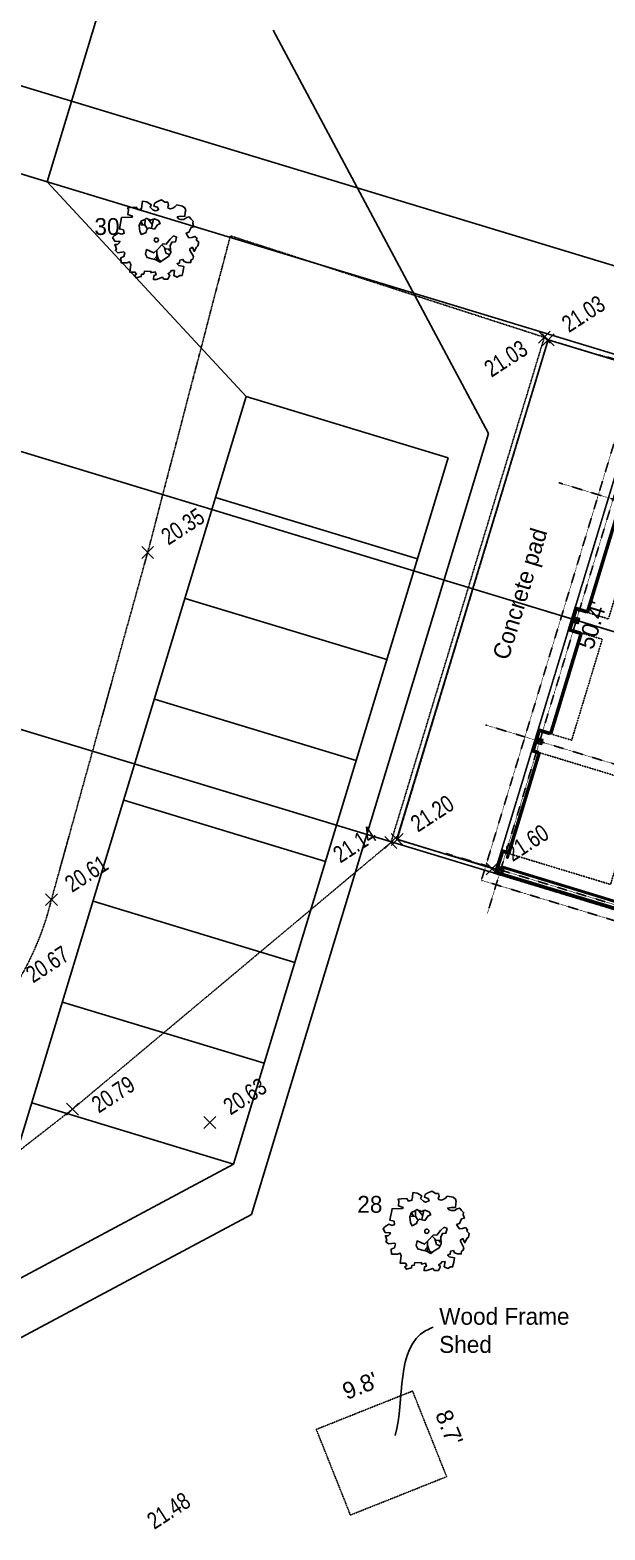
# Model space of a CAD drawing. Header units: inches. Extents: x -625442 to 34963, y -27993 to 66986.
# Drawn here: x -455542 to -454887, y 29336 to 31043 of the extents above; entities that cross this region are included whole.
import ezdxf
from ezdxf.enums import TextEntityAlignment as Align

# ---------------------------------------------------------------- set-up
doc = ezdxf.new("R2010")
doc.units = ezdxf.units.IN
doc.header["$LTSCALE"] = 0.5
doc.header["$MEASUREMENT"] = 0
for name, pattern in [('DASHDOT2', [0.5, 0.25, -0.125, 0, -0.125]), ('DASHED2', [0.375, 0.25, -0.125]), ('HIDDEN2', [0.1875, 0.125, -0.0625])]:
    doc.linetypes.add(name, pattern=pattern)
for name, color, linetype in [('BUILDING', 253, 'DASHED2'), ('EDGE OF CONCRETE', 253, 'DASHED2'), ('EDGE OF PAVEMENT', 253, 'DASHED2'), ('P-ABOVE', 201, 'HIDDEN2'), ('P-BELOW-LIGHT', 143, 'Continuous'), ('P-BELOW-MED', 145, 'Continuous'), ('P-DOOR', 51, 'Continuous'), ('P-WALL', 90, 'Continuous'), ('SPOT ELEVATION TEXT', 252, 'Continuous'), ('ST-FRAMING', 14, 'DASHDOT2'), ('TEXT', 7, 'Continuous'), ('Trees-Anno', 43, 'Continuous'), ('TreesMARK', 46, 'Continuous')]:
    doc.layers.add(name, color=color, linetype=linetype)
doc.styles.add('BLDG', font='IC-Romans.shx', dxfattribs={"width": 0.8})
doc.styles.add('TXT', font='IC-Romans.shx')
doc.dimstyles.new('20 SCALE', dxfattribs={"dimtxt": 1.6, "dimasz": 2, "dimexe": 0.18, "dimexo": 0.0625, "dimgap": 0.04, "dimtad": 0, "dimdec": 1, "dimzin": 0, "dimdsep": 46, "dimtxsty": 'BLDG', "dimcen": 0.09, "dimaunit": 1, "dimadec": 4, "dimazin": 0, "dimtfac": 1, "dimtdec": 1, "dimtofl": 0, "dimtmove": 2, "dimatfit": 3, "dimfxl": 1, "dimtolj": 1, "dimtzin": 0, "dimarcsym": 0})

# ---------------------------------------------------------------- blocks, each defined once
blk = doc.blocks.new('SPT10')
at = {"color": 0, "linetype": 'Continuous'}
for p, q in [((-0.354, -0.354), (0.354, 0.354)), ((0.354, -0.354), (-0.354, 0.354))]:
    blk.add_line(p, q, dxfattribs=at)
blk = doc.blocks.new('TREE11')
at = {"linetype": 'Continuous'}
for p, q in [((-0.134, 0.178), (-0.184, 0.176)), ((-0.156, 0.177), (-0.179, 0.211)), ((-0.132, 0.24), (-0.134, 0.178)), ((-0.134, 0.178), (-0.103, 0.129)), ((-0.094, 0.242), (-0.047, 0.184)), ((-0.034, 0.247), (-0.058, 0.14)), ((0.008, -0.119), (0.006, -0.244)), ((0.008, -0.167), (0.027, -0.23)), ((0.065, -0.059), (0.113, -0.104)), ((0.096, -0.089), (0.115, -0.156)), ((0.113, -0.104), (0.17, -0.108)), ((0.115, -0.156), (0.157, -0.173)), ((0.141, -0.107), (0.163, -0.133)), ((0.006, -0.194), (-0.03, -0.231)), ((0.027, -0.23), (0.058, -0.256))]:
    blk.add_line(p, q, dxfattribs=at)
for points in [[(-0.04, 0.357), (-0.015, 0.344), (0.008, 0.351), (0.028, 0.361), (0.015, 0.389), (-0.027, 0.402), (-0.019, 0.434), (0.006, 0.451), (0.063, 0.474), (0.102, 0.449), (0.138, 0.447), (0.147, 0.41), (0.136, 0.393), (0.141, 0.378), (0.17, 0.37), (0.196, 0.378), (0.22, 0.391), (0.243, 0.415), (0.313, 0.402), (0.339, 0.381), (0.35, 0.351), (0.344, 0.329), (0.34, 0.28), (0.289, 0.282), (0.248, 0.275), (0.265, 0.252), (0.293, 0.244), (0.328, 0.244), (0.361, 0.265), (0.39, 0.275), (0.412, 0.246), (0.437, 0.224), (0.433, 0.195), (0.446, 0.154), (0.413, 0.148), (0.388, 0.092), (0.354, 0.079), (0.368, 0.058), (0.388, 0.027), (0.422, 0.031), (0.457, 0.043), (0.483, 0.016), (0.474, 0.001), (0.503, -0.026), (0.494, -0.071), (0.476, -0.084), (0.45, -0.136), (0.429, -0.087), (0.398, -0.104), (0.399, -0.119), (0.44, -0.196), (0.432, -0.226), (0.411, -0.238), (0.409, -0.268), (0.363, -0.268), (0.329, -0.255), (0.315, -0.23), (0.28, -0.238), (0.276, -0.273), (0.246, -0.282), (0.266, -0.303), (0.327, -0.315), (0.32, -0.365), (0.306, -0.423), (0.28, -0.423), (0.248, -0.44), (0.207, -0.421), (0.216, -0.36), (0.179, -0.362), (0.166, -0.381), (0.14, -0.4), (0.162, -0.419), (0.138, -0.464), (0.091, -0.464), (0.072, -0.441), (0.001, -0.467), (-0.033, -0.467), (-0.028, -0.422), (-0.003, -0.413), (-0.014, -0.379), (-0.063, -0.389), (-0.062, -0.374), (-0.141, -0.37), (-0.149, -0.404), (-0.177, -0.406), (-0.18, -0.435), (-0.24, -0.45), (-0.26, -0.42), (-0.236, -0.405), (-0.254, -0.38), (-0.315, -0.38), (-0.303, -0.291), (-0.316, -0.259), (-0.349, -0.272), (-0.418, -0.27), (-0.422, -0.212), (-0.383, -0.196), (-0.372, -0.151), (-0.384, -0.142), (-0.455, -0.151), (-0.484, -0.125), (-0.473, -0.106), (-0.49, -0.053), (-0.458, -0.053), (-0.439, -0.033), (-0.432, -0.017), (-0.493, -0.016), (-0.518, 0.028), (-0.497, 0.053), (-0.45, 0.082), (-0.409, 0.069), (-0.382, 0.08), (-0.388, 0.119), (-0.437, 0.131), (-0.412, 0.266), (-0.287, 0.27), (-0.282, 0.283), (-0.337, 0.3), (-0.331, 0.357), (-0.341, 0.379), (-0.305, 0.383), (-0.238, 0.387), (-0.216, 0.358), (-0.176, 0.368), (-0.17, 0.404), (-0.164, 0.459), (-0.113, 0.45), (-0.059, 0.418), (-0.073, 0.387)], [(-0.118, 0.258), (-0.067, 0.236), (-0.022, 0.249), (0.027, 0.23), (0.047, 0.196), (0.015, 0.181), (-0.022, 0.128), (-0.087, 0.145), (-0.114, 0.117), (-0.121, 0.09), (-0.174, 0.064), (-0.194, 0.1), (-0.201, 0.17), (-0.18, 0.224), (-0.136, 0.243)], [(0.014, -0.114), (0.079, -0.044), (0.118, -0.048), (0.163, 0.008), (0.206, 0.048), (0.241, 0.034), (0.227, -0.023), (0.185, -0.025), (0.166, -0.07), (0.171, -0.149), (0.145, -0.196), (0.088, -0.232), (0.048, -0.263), (-0.004, -0.237), (-0.053, -0.224), (-0.108, -0.207), (-0.126, -0.167), (-0.115, -0.115), (-0.029, -0.154)]]:
    blk.add_lwpolyline(points, close=True, dxfattribs=at)
blk.add_circle((0, 0), 0.0248, dxfattribs=at)

msp = doc.modelspace()

# ---------------------------------------------------------------- linework, layer by layer
at = {"layer": 'BUILDING'}
for points in [[(-454837.39625, 30662.36585), (-455013.0978, 30083.52463)], [(-455013.0978, 30083.52463), (-454089.8914, 29803.29441)], [(-455216.03652, 29450.64368), (-455106.5044, 29494.31407)], [(-455106.5044, 29494.31407), (-455067.64474, 29396.848)], [(-455216.03652, 29450.64368), (-455177.17685, 29353.17761)], [(-455177.17685, 29353.17761), (-455067.64474, 29396.848)]]:
    msp.add_lwpolyline(points, dxfattribs=at)
at = {"layer": 'DEFPOINTS'}
for p, q in [((-448337.03464, 28789.57021), (-463290.05203, 33328.41142)), ((-448364.91824, 28697.70888), (-463317.93563, 33236.55009)), ((-448450.78833, 28407.69444), (-463403.80572, 32946.53565)), ((-448536.65843, 28117.67999), (-463489.67582, 32656.5212))]:
    msp.add_line(p, q, dxfattribs=at)
at = {"layer": 'EDGE OF CONCRETE'}
msp.add_lwpolyline([(-455123.91722, 30121.99556), (-455011.75461, 30087.94971), (-454839.22803, 30656.33112), (-454951.94648, 30690.5457), (-455123.91722, 30121.99556)], dxfattribs=at)
at = {"layer": 'EDGE OF PAVEMENT'}
msp.add_lwpolyline([(-457441.19241, 29687.20348), (-457293.59024, 29646.24827), (-457272.63908, 29639.2971), (-456889.33805, 29559.22625), (-456591.20127, 29486.32771), (-456394.29407, 29420.9772, 0.2981390383), (-456156.64561, 29455.27685), (-455614.23411, 29888.27773, 0.1475932194), (-455517.57082, 30053.42727), (-455407.94638, 30448.62321), (-455313.85468, 30808.85713), (-454956.42861, 30693.38532), (-455131.14627, 30118.38551), (-455493.48622, 29815.0564), (-455999.08107, 29421.4091, 0.2046570886), (-456164.67004, 29013.40415)], format="xyb", dxfattribs=at)
at = {"layer": 'P-ABOVE'}
for p, q in [((-455021.2456, 30037.74619), (-454818.72267, 30704.9493)), ((-454895.35297, 30674.21025), (-453859.42811, 30359.76546)), ((-454939.78666, 30527.82539), (-454506.90681, 30396.42898)), ((-454981.60625, 30390.05253), (-453945.68139, 30075.60774)), ((-455023.42585, 30252.27967), (-454590.54601, 30120.88325)), ((-455067.85953, 30105.89481), (-454031.93467, 29791.45001))]:
    msp.add_line(p, q, dxfattribs=at)
msp.add_lwpolyline([(-454775.68446, 30906.98731), (-453691.72072, 30577.96078), (-453737.03157, 30428.68612), (-453874.82357, 30470.51152), (-454081.89418, 29788.3263), (-455028.06592, 30075.52741)], close=True, dxfattribs=at)
at = {"layer": 'P-BELOW-LIGHT'}
for p, q in [((-455522.5287, 30870.33106), (-456785.62204, 31253.73061)), ((-455452.81969, 31099.9844), (-455522.5287, 30870.33106)), ((-455265.26946, 31043.05537), (-455020.0215, 30584.03311)), ((-455265.26946, 31043.05537), (-455020.0215, 30584.03311)), ((-455295.741, 30625.92292), (-455553.66433, 29776.20558)), ((-455295.741, 30625.92292), (-455066.08767, 30556.21391)), ((-455020.0215, 30584.03311), (-455289.8107, 29695.22417)), ((-455066.08767, 30556.21391), (-455310.0692, 29752.42724)), ((-455330.5955, 30511.09625), (-455100.94217, 30441.38724)), ((-455365.45001, 30396.26958), (-455135.79667, 30326.56057)), ((-455400.30451, 30281.44292), (-455170.65118, 30211.73391)), ((-455435.15902, 30166.61625), (-455205.50568, 30096.90724)), ((-455470.01352, 30051.78958), (-455240.36019, 29982.08057)), ((-455504.86803, 29936.96291), (-455275.21469, 29867.25391)), ((-455539.72253, 29822.13625), (-455310.0692, 29752.42724)), ((-455310.0692, 29752.42724), (-455789.04895, 29496.51632)), ((-455289.8107, 29695.22417), (-455738.85422, 29455.30768))]:
    msp.add_line(p, q, dxfattribs=at)
for points in [[(-455295.741, 30625.92292), (-455522.5287, 30870.33106)], [(-454839.22803, 30656.33112), (-454951.94648, 30690.5457), (-455124.47307, 30122.16428), (-455011.75461, 30087.94971)]]:
    msp.add_lwpolyline(points, dxfattribs=at)
at = {"layer": 'P-BELOW-MED'}
for p, q in [((-454908.51036, 30379.8831), (-454907.78422, 30382.27533)), ((-454915.91694, 30355.48244), (-454915.1908, 30357.87466)), ((-454915.1908, 30357.87466), (-454915.91694, 30355.48244)), ((-454915.1908, 30357.87466), (-454915.91694, 30355.48244)), ((-454949.82166, 30243.7848), (-454950.54779, 30241.39258)), ((-454963.40525, 30219.69152), (-454962.67912, 30222.08375)), ((-454999.45498, 30100.92726), (-454996.42215, 30105.75447)), ((-454997.30997, 30107.99388), (-454998.03611, 30105.60166)), ((-454998.01965, 30100.49158), (-454997.85748, 30106.19015)), ((-455011.85046, 30084.19106), (-454793.10565, 30017.79323)), ((-455009.97944, 30085.19072), (-454792.66997, 30019.22856))]:
    msp.add_line(p, q, dxfattribs=at)
for points in [[(-454908.07468, 30381.31844), (-454920.51423, 30385.09434), (-454928.06604, 30360.21523), (-454915.62649, 30356.43933)], [(-454908.51036, 30379.8831), (-454919.51458, 30383.22333), (-454926.19503, 30361.21488), (-454915.1908, 30357.87466)], [(-454963.1148, 30220.64841), (-454969.81302, 30222.68159), (-454962.55167, 30246.60381), (-454950.11211, 30242.82791)], [(-454962.67912, 30222.08375), (-454967.94201, 30223.68124), (-454961.55202, 30244.7328), (-454950.54779, 30241.39258)], [(-455012.14091, 30083.23417), (-455004.29865, 30109.07017), (-454997.60043, 30107.037)], [(-455009.97944, 30085.19072), (-455003.299, 30107.19916), (-454998.03611, 30105.60166)]]:
    msp.add_lwpolyline(points, dxfattribs=at)
for points in [[(-454997.85748, 30106.19015), (-454996.42215, 30105.75447), (-454998.01965, 30100.49158), (-454999.45498, 30100.92726)], [(-455004.93037, 30091.49602), (-454864.2677, 30048.79925), (-454864.70339, 30047.36392), (-455005.36605, 30090.06069)]]:
    msp.add_lwpolyline(points, close=True, dxfattribs=at)
at = {"layer": 'P-DOOR'}
for points in [[(-454871.56344, 30494.71736), (-454873.47722, 30495.29826), (-454908.33173, 30380.4716), (-454906.41795, 30379.89069)], [(-454948.31016, 30241.87859), (-454950.22394, 30242.4595), (-454915.36943, 30357.28617), (-454913.45566, 30356.70526)], [(-454995.9437, 30105.60924), (-454997.85748, 30106.19015), (-454963.00298, 30221.01682), (-454961.0892, 30220.43591)]]:
    msp.add_lwpolyline(points, close=True, dxfattribs=at)
at = {"layer": 'P-WALL'}
for p, q in [((-454916.24211, 30373.34705), (-454923.72617, 30369.34844)), ((-454921.98344, 30375.08977), (-454917.98483, 30367.60571)), ((-454965.54576, 30231.57558), (-454958.0617, 30235.57419)), ((-454959.80443, 30229.83285), (-454963.80304, 30237.31691)), ((-455013.0978, 30083.52463), (-454793.3961, 30016.83634)), ((-455009.97944, 30085.19072), (-455002.49539, 30089.18932)), ((-455004.23811, 30083.44799), (-455008.23672, 30090.93205))]:
    msp.add_line(p, q, dxfattribs=at)
for points in [[(-454907.78422, 30382.27533), (-454921.18067, 30386.34169), (-454929.31338, 30359.5488), (-454915.91694, 30355.48244)], [(-454963.40526, 30219.69152), (-454971.06037, 30222.01516), (-454963.2181, 30247.85116), (-454949.82166, 30243.7848)], [(-455013.0978, 30083.52463), (-455004.96509, 30110.31752), (-454997.30997, 30107.99388)]]:
    msp.add_lwpolyline(points, dxfattribs=at)
for points in [[(-454923.72617, 30369.34844), (-454917.98483, 30367.60571), (-454916.24211, 30373.34705), (-454921.98344, 30375.08977)], [(-454963.80304, 30237.31691), (-454958.0617, 30235.57419), (-454959.80443, 30229.83285), (-454965.54576, 30231.57558)], [(-455008.23672, 30090.93205), (-455002.49539, 30089.18932), (-455004.23811, 30083.44799), (-455009.97944, 30085.19072)]]:
    msp.add_lwpolyline(points, close=True, dxfattribs=at)
at = {"layer": 'ST-FRAMING'}
for points in [[(-454871.56342, 30494.71735), (-454848.59809, 30487.74645), (-454883.45259, 30372.91977), (-454906.41793, 30379.89068)], [(-454948.31014, 30241.87858), (-454925.3448, 30234.90768), (-454890.4903, 30349.73436), (-454913.45564, 30356.70526)], [(-454995.9437, 30105.60924), (-454881.11704, 30070.75473), (-454846.26253, 30185.5814), (-454961.0892, 30220.43591)]]:
    msp.add_lwpolyline(points, dxfattribs=at)

# ---------------------------------------------------------------- block references
at = {"layer": 'SPOT ELEVATION TEXT', "xscale": 19.2, "yscale": 19.2, "zscale": 19.2}
for p in [(-454956.42861, 30693.38532), (-454951.94648, 30690.5457), (-455407.94638, 30448.62321), (-455123.91722, 30121.99556), (-455131.14627, 30118.38551), (-455016.02202, 30088.59331), (-455517.57082, 30053.42727), (-455493.48622, 29815.0564), (-455337.1507, 29800.03422)]:
    msp.add_blockref('SPT10', p, dxfattribs=at)
at = {"layer": 'TreesMARK', "color": 46, "xscale": 96, "yscale": 96, "zscale": 96}
for p in [(-455398.16673, 30804.13502), (-455090.23004, 29676.13973)]:
    msp.add_blockref('TREE11', p, dxfattribs=at)

# ---------------------------------------------------------------- texts
at = {"layer": 'SPOT ELEVATION TEXT', "style": 'BLDG', "width": 0.8}
for s, p in [('21.03', (-454906.83431, 30712.14551)), ('21.03', (-454995.04409, 30661.24821)), ('20.35', (-455362.8342, 30470.22302)), ('21.20', (-455078.80505, 30143.59537)), ('21.14', (-455167.11433, 30108.38995)), ('21.60', (-454970.90984, 30110.19312)), ('20.61', (-455472.45864, 30075.02708)), ('20.67', (-455516.85068, 29971.96376)), ('20.79', (-455442.01443, 29823.93916)), ('20.63', (-455292.03852, 29821.63403)), ('21.48', (-455378.84958, 29350.19599))]:
    msp.add_text(s, height=19.2, rotation=33, dxfattribs=at).set_placement(p, align=Align.CENTER)
at = {"layer": 'TEXT', "char_height": 19.2, "attachment_point": 2, "style": 'TXT'}
for s, insert, rotation in [('Concrete pad', (-454993.43815, 30404.31045), 73.11484956), ("50.4'", (-454911.46783, 30368.7627), 73.11484956), ("9.8'", (-455169.64595, 29509.35988), 21.73714164), ("8.7'", (-455055.66898, 29456.23899), 291.73714164)]:
    msp.add_mtext(s, dxfattribs=dict(at, insert=insert, rotation=rotation))
at = {"layer": 'TEXT', "insert": (-455076.12156, 29588.94727), "char_height": 19.2, "attachment_point": 1, "style": 'TXT'}
msp.add_mtext('Wood Frame \\PShed', dxfattribs=at)
at = {"layer": 'Trees-Anno', "char_height": 19.2, "attachment_point": 9, "style": 'TXT'}
for s, insert in [('30', (-455440.02764, 30809.55292)), ('28', (-455140.76747, 29696.90595))]:
    msp.add_mtext(s, dxfattribs=dict(at, insert=insert))

# ---------------------------------------------------------------- leaders
at = {"layer": 'TEXT', "path_type": 1}
msp.add_leader([(-455126.10307, 29443.83985), (-455091.27062, 29563.01373), (-455082.8344, 29567.0951)], dimstyle='20 SCALE', dxfattribs=at)

doc.saveas('drawing.dxf')
